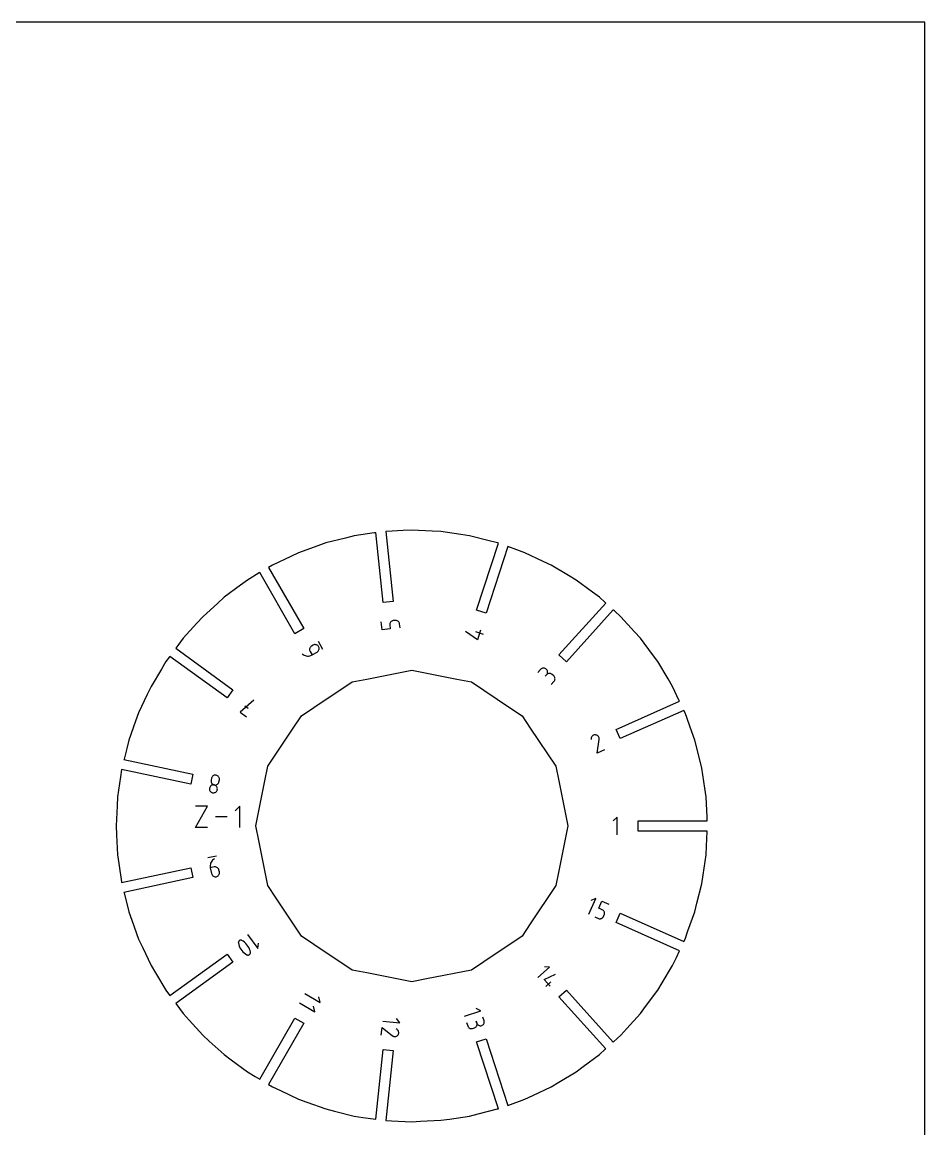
# Model space of a CAD drawing. Extents: x 0 to 800, y 0 to 1200.
# Drawn here: x 598.8 to 800, y 953.3 to 1200 of the extents above; entities that cross this region are included whole.
import ezdxf

# ---------------------------------------------------------------- set-up
doc = ezdxf.new("R2010")
doc.units = 0
doc.header["$MEASUREMENT"] = 0
for name, color, linetype in [('annotation', 7, 'Continuous'), ('boundary', 7, 'Continuous'), ('frame', 7, 'Continuous'), ('hole', 7, 'Continuous')]:
    doc.layers.add(name, color=color, linetype=linetype)

msp = doc.modelspace()

# ---------------------------------------------------------------- linework, layer by layer
at = {"layer": 'annotation', "color": 1}
for p, q in [((679.02, 1064.57), (678.83, 1066.33)), ((680.72, 1065.95), (680.7, 1065.8)), ((680.7, 1065.8), (680.7, 1065.64)), ((680.7, 1065.64), (680.79, 1064.75)), ((680.77, 1066.09), (680.72, 1065.95)), ((680.85, 1066.23), (680.77, 1066.09)), ((680.94, 1066.34), (680.85, 1066.23)), ((681.05, 1066.44), (680.94, 1066.34)), ((681.19, 1066.52), (681.05, 1066.44)), ((681.33, 1066.58), (681.19, 1066.52)), ((681.49, 1066.61), (681.33, 1066.58)), ((681.93, 1066.66), (681.49, 1066.61)), ((681.49, 1066.61), (681.49, 1066.61)), ((682.09, 1066.66), (681.93, 1066.66)), ((682.24, 1066.64), (682.09, 1066.66)), ((682.39, 1066.58), (682.24, 1066.64)), ((682.52, 1066.51), (682.39, 1066.58)), ((682.64, 1066.41), (682.52, 1066.51)), ((682.74, 1066.3), (682.64, 1066.41)), ((682.82, 1066.17), (682.74, 1066.3)), ((682.87, 1066.03), (682.82, 1066.17)), ((682.91, 1065.87), (682.87, 1066.03)), ((683, 1064.98), (682.91, 1065.87)), ((682.91, 1065.87), (682.91, 1065.87)), ((680.79, 1064.75), (679.02, 1064.57)), ((700.28, 1062.35), (697.6, 1064.15)), ((701.61, 1063.55), (699.92, 1064.1)), ((700.97, 1064.46), (700.28, 1062.35)), ((663.01, 1060.72), (662.93, 1060.6)), ((663.12, 1060.84), (663.01, 1060.72)), ((663.26, 1060.93), (663.12, 1060.84)), ((663.64, 1061.15), (663.26, 1060.93)), ((663.26, 1060.93), (663.26, 1060.93)), ((663.78, 1061.22), (663.64, 1061.15)), ((663.94, 1061.26), (663.78, 1061.22)), ((664.09, 1061.27), (663.94, 1061.26)), ((664.24, 1061.25), (664.09, 1061.27)), ((664.39, 1061.22), (664.24, 1061.25)), ((664.52, 1061.15), (664.39, 1061.22)), ((664.65, 1061.06), (664.52, 1061.15)), ((664.76, 1060.96), (664.65, 1061.06)), ((664.85, 1060.82), (664.76, 1060.96)), ((665.79, 1060.21), (664.79, 1061.94)), ((664.92, 1060.68), (664.85, 1060.82)), ((664.85, 1060.82), (664.85, 1060.82)), ((664.96, 1060.53), (664.92, 1060.68)), ((661.17, 1059.21), (661.17, 1059.21)), ((661.17, 1059.21), (661.38, 1059.04)), ((661.38, 1059.04), (661.6, 1058.9)), ((661.6, 1058.9), (661.85, 1058.8)), ((661.85, 1058.8), (662.1, 1058.73)), ((662.1, 1058.73), (662.36, 1058.7)), ((662.36, 1058.7), (662.62, 1058.7)), ((662.62, 1058.7), (662.88, 1058.75)), ((662.83, 1060.31), (662.81, 1060.16)), ((662.81, 1060.16), (662.82, 1060.01)), ((662.82, 1060.01), (662.86, 1059.86)), ((662.86, 1060.46), (662.83, 1060.31)), ((662.93, 1060.6), (662.86, 1060.46)), ((662.86, 1059.86), (662.93, 1059.71)), ((662.88, 1058.75), (663.13, 1058.83)), ((662.93, 1059.71), (663.38, 1058.95)), ((663.13, 1058.83), (663.38, 1058.95)), ((663.38, 1058.95), (664.53, 1059.61)), ((664.53, 1059.61), (664.66, 1059.7)), ((664.53, 1059.61), (664.53, 1059.61)), ((664.66, 1059.7), (664.77, 1059.81)), ((664.77, 1059.81), (664.85, 1059.94)), ((664.85, 1059.94), (664.92, 1060.08)), ((664.92, 1060.08), (664.96, 1060.22)), ((664.97, 1060.38), (664.96, 1060.53)), ((664.96, 1060.22), (664.97, 1060.38)), ((714.47, 1055.83), (714.35, 1055.72)), ((714.6, 1055.92), (714.47, 1055.83)), ((714.74, 1055.98), (714.6, 1055.92)), ((714.89, 1056.01), (714.74, 1055.98)), ((715.04, 1056.02), (714.89, 1056.01)), ((715.19, 1056), (715.04, 1056.02)), ((715.34, 1055.96), (715.19, 1056)), ((715.47, 1055.89), (715.34, 1055.96)), ((715.6, 1055.79), (715.47, 1055.89)), ((715.71, 1055.67), (715.6, 1055.79)), ((715.6, 1055.79), (715.6, 1055.79)), ((714.35, 1055.72), (713.75, 1055.06)), ((715.67, 1054.54), (715.37, 1054.21)), ((715.37, 1054.21), (715.67, 1054.54)), ((715.67, 1054.54), (715.77, 1054.66)), ((715.79, 1054.65), (715.67, 1054.54)), ((715.67, 1054.54), (715.67, 1054.54)), ((715.8, 1055.54), (715.71, 1055.67)), ((715.77, 1054.66), (715.84, 1054.8)), ((715.92, 1054.73), (715.79, 1054.65)), ((715.85, 1055.4), (715.8, 1055.54)), ((715.84, 1054.8), (715.88, 1054.95)), ((715.89, 1055.25), (715.85, 1055.4)), ((715.88, 1054.95), (715.9, 1055.1)), ((715.9, 1055.1), (715.89, 1055.25)), ((716.06, 1054.79), (715.92, 1054.73)), ((716.21, 1054.82), (716.06, 1054.79)), ((716.36, 1054.83), (716.21, 1054.82)), ((716.51, 1054.81), (716.36, 1054.83)), ((716.66, 1054.77), (716.51, 1054.81)), ((716.79, 1054.7), (716.66, 1054.77)), ((716.92, 1054.6), (716.79, 1054.7)), ((717.25, 1054.31), (716.92, 1054.6)), ((716.92, 1054.6), (716.92, 1054.6)), ((717.36, 1054.19), (717.25, 1054.31)), ((717.45, 1054.06), (717.36, 1054.19)), ((717.41, 1053.18), (717.48, 1053.32)), ((717.5, 1053.92), (717.45, 1054.06)), ((717.48, 1053.32), (717.53, 1053.47)), ((717.54, 1053.77), (717.5, 1053.92)), ((717.53, 1053.47), (717.55, 1053.62)), ((717.55, 1053.62), (717.54, 1053.77)), ((716.72, 1052.39), (717.32, 1053.05)), ((717.32, 1053.05), (717.41, 1053.18)), ((717.32, 1053.05), (717.32, 1053.05)), ((650.41, 1048.9), (647.34, 1046.19)), ((647.34, 1046.19), (648.78, 1045.14)), ((648.39, 1047.63), (649.11, 1047.11)), ((726, 1040.99), (725.88, 1040.9)), ((726.13, 1041.07), (726, 1040.99)), ((726.28, 1041.12), (726.13, 1041.07)), ((726.43, 1041.14), (726.28, 1041.12)), ((726.59, 1041.14), (726.43, 1041.14)), ((726.75, 1041.11), (726.59, 1041.14)), ((726.59, 1041.14), (726.59, 1041.14)), ((726.89, 1041.05), (726.75, 1041.11)), ((727.02, 1040.97), (726.89, 1041.05)), ((727.14, 1040.87), (727.02, 1040.97)), ((725.61, 1040.35), (725.6, 1040.1)), ((725.64, 1040.51), (725.61, 1040.35)), ((725.7, 1040.65), (725.64, 1040.51)), ((725.78, 1040.78), (725.7, 1040.65)), ((725.88, 1040.9), (725.78, 1040.78)), ((726.95, 1037.05), (727.37, 1040.13)), ((727.23, 1040.75), (727.14, 1040.87)), ((727.31, 1040.62), (727.23, 1040.75)), ((727.36, 1040.48), (727.31, 1040.62)), ((727.38, 1040.32), (727.36, 1040.48)), ((727.37, 1040.13), (727.38, 1040.14)), ((727.37, 1040.13), (727.37, 1040.13)), ((727.38, 1040.16), (727.38, 1040.32)), ((727.38, 1040.15), (727.38, 1040.16)), ((727.38, 1040.16), (727.38, 1040.16)), ((727.38, 1040.16), (727.38, 1040.16)), ((727.38, 1040.16), (727.38, 1040.16)), ((727.38, 1040.14), (727.38, 1040.15)), ((727.38, 1040.15), (727.38, 1040.15)), ((727.38, 1040.15), (727.38, 1040.15)), ((727.38, 1040.14), (727.38, 1040.14)), ((727.38, 1040.14), (727.38, 1040.14)), ((728.57, 1037.78), (726.95, 1037.05)), ((640.98, 1031.47), (640.89, 1031.04)), ((641.03, 1031.62), (640.98, 1031.47)), ((641.1, 1031.76), (641.03, 1031.62)), ((641.19, 1031.88), (641.1, 1031.76)), ((641.3, 1031.99), (641.19, 1031.88)), ((641.43, 1032.07), (641.3, 1031.99)), ((641.57, 1032.13), (641.43, 1032.07)), ((641.72, 1032.16), (641.57, 1032.13)), ((641.88, 1032.17), (641.72, 1032.16)), ((642.03, 1032.15), (641.88, 1032.17)), ((642.19, 1032.11), (642.03, 1032.15)), ((642.03, 1032.15), (642.03, 1032.15)), ((642.33, 1032.04), (642.19, 1032.11)), ((642.45, 1031.94), (642.33, 1032.04)), ((642.55, 1031.83), (642.45, 1031.94)), ((642.63, 1031.7), (642.55, 1031.83)), ((642.69, 1031.57), (642.63, 1031.7)), ((642.63, 1030.67), (642.72, 1031.1)), ((642.73, 1031.42), (642.69, 1031.57)), ((642.72, 1031.1), (642.74, 1031.26)), ((642.72, 1031.1), (642.72, 1031.1)), ((642.74, 1031.26), (642.73, 1031.42)), ((640.52, 1029.3), (640.5, 1029.14)), ((640.5, 1029.14), (640.51, 1028.98)), ((640.51, 1028.98), (640.55, 1028.84)), ((640.57, 1029.45), (640.52, 1029.3)), ((640.52, 1029.3), (640.52, 1029.3)), ((640.55, 1028.84), (640.61, 1028.7)), ((640.64, 1029.59), (640.57, 1029.45)), ((640.61, 1028.7), (640.69, 1028.57)), ((640.73, 1029.71), (640.64, 1029.59)), ((640.84, 1029.82), (640.73, 1029.71)), ((640.97, 1029.9), (640.84, 1029.82)), ((640.89, 1031.04), (640.87, 1030.88)), ((640.87, 1030.88), (640.88, 1030.72)), ((640.88, 1030.72), (640.91, 1030.57)), ((640.89, 1031.04), (640.89, 1031.04)), ((640.91, 1030.57), (640.97, 1030.43)), ((640.97, 1030.43), (641.06, 1030.31)), ((641.11, 1029.96), (640.97, 1029.9)), ((641.06, 1030.31), (641.16, 1030.2)), ((641.26, 1029.99), (641.11, 1029.96)), ((641.16, 1030.2), (641.28, 1030.1)), ((641.41, 1030), (641.26, 1029.99)), ((641.28, 1030.1), (641.42, 1030.03)), ((641.57, 1029.98), (641.41, 1030)), ((641.42, 1030.03), (641.57, 1029.98)), ((641.57, 1029.98), (641.57, 1029.98)), ((641.57, 1029.98), (641.73, 1029.96)), ((641.73, 1029.94), (641.57, 1029.98)), ((641.57, 1029.98), (641.57, 1029.98)), ((641.73, 1029.96), (641.89, 1029.97)), ((641.86, 1029.86), (641.73, 1029.94)), ((641.99, 1029.77), (641.86, 1029.86)), ((641.89, 1029.97), (642.04, 1030.01)), ((642.09, 1029.66), (641.99, 1029.77)), ((642.04, 1030.01), (642.18, 1030.07)), ((642.05, 1028.52), (642.14, 1028.64)), ((642.17, 1029.53), (642.09, 1029.66)), ((642.14, 1028.64), (642.21, 1028.78)), ((642.23, 1029.39), (642.17, 1029.53)), ((642.18, 1030.07), (642.3, 1030.15)), ((642.21, 1028.78), (642.26, 1028.93)), ((642.27, 1029.24), (642.23, 1029.39)), ((642.26, 1028.93), (642.28, 1029.09)), ((642.26, 1028.93), (642.26, 1028.93)), ((642.28, 1029.09), (642.27, 1029.24)), ((642.3, 1030.15), (642.41, 1030.26)), ((642.41, 1030.26), (642.51, 1030.38)), ((642.51, 1030.38), (642.58, 1030.52)), ((642.58, 1030.52), (642.63, 1030.67)), ((640.69, 1028.57), (640.79, 1028.46)), ((640.79, 1028.46), (640.91, 1028.36)), ((640.91, 1028.36), (641.05, 1028.29)), ((641.05, 1028.29), (641.2, 1028.25)), ((641.2, 1028.25), (641.2, 1028.25)), ((641.2, 1028.25), (641.36, 1028.23)), ((641.36, 1028.23), (641.52, 1028.24)), ((641.52, 1028.24), (641.67, 1028.27)), ((641.67, 1028.27), (641.81, 1028.33)), ((641.81, 1028.33), (641.93, 1028.41)), ((641.93, 1028.41), (642.05, 1028.52)), ((637.44, 1020.53), (640.07, 1025.28)), ((640.07, 1025.28), (637.44, 1025.28)), ((647.28, 1025.28), (646.23, 1024.22)), ((647.28, 1020.53), (647.28, 1025.28)), ((644.45, 1022.9), (641.85, 1022.9)), ((731.41, 1022.84), (730.52, 1021.95)), ((731.41, 1018.84), (731.41, 1022.84)), ((640.07, 1020.53), (637.44, 1020.53)), ((642.08, 1014.14), (640.12, 1013.73)), ((640.71, 1012.32), (640.67, 1012.06)), ((640.67, 1012.06), (640.67, 1011.79)), ((640.67, 1011.79), (640.7, 1011.52)), ((641.57, 1011.71), (640.7, 1011.52)), ((640.7, 1011.52), (640.98, 1010.22)), ((640.78, 1012.57), (640.71, 1012.32)), ((640.89, 1012.8), (640.78, 1012.57)), ((641.04, 1013.02), (640.89, 1012.8)), ((641.21, 1013.22), (641.04, 1013.02)), ((641.41, 1013.39), (641.21, 1013.22)), ((641.64, 1013.54), (641.41, 1013.39)), ((641.73, 1011.73), (641.57, 1011.71)), ((641.64, 1013.54), (641.64, 1013.54)), ((641.89, 1011.72), (641.73, 1011.73)), ((642.04, 1011.68), (641.89, 1011.72)), ((642.18, 1011.62), (642.04, 1011.68)), ((642.3, 1011.54), (642.18, 1011.62)), ((642.41, 1011.44), (642.3, 1011.54)), ((642.51, 1011.31), (642.41, 1011.44)), ((640.98, 1010.22), (640.98, 1010.22)), ((640.98, 1010.22), (641.03, 1010.07)), ((641.03, 1010.07), (641.1, 1009.93)), ((641.1, 1009.93), (641.19, 1009.8)), ((641.19, 1009.8), (641.3, 1009.7)), ((641.3, 1009.7), (641.43, 1009.62)), ((641.43, 1009.62), (641.57, 1009.56)), ((641.57, 1009.56), (641.72, 1009.52)), ((641.72, 1009.52), (641.88, 1009.51)), ((641.88, 1009.51), (642.03, 1009.53)), ((642.03, 1009.53), (642.19, 1009.58)), ((642.03, 1009.53), (642.03, 1009.53)), ((642.19, 1009.58), (642.33, 1009.65)), ((642.33, 1009.65), (642.45, 1009.74)), ((642.45, 1009.74), (642.55, 1009.86)), ((642.58, 1011.18), (642.51, 1011.31)), ((642.55, 1009.86), (642.63, 1009.98)), ((642.63, 1011.02), (642.58, 1011.18)), ((642.72, 1010.59), (642.63, 1011.02)), ((642.63, 1011.02), (642.63, 1011.02)), ((642.63, 1009.98), (642.69, 1010.12)), ((642.69, 1010.12), (642.73, 1010.27)), ((642.74, 1010.43), (642.72, 1010.59)), ((642.73, 1010.27), (642.74, 1010.43)), ((725.12, 1001.16), (726.68, 1004.67)), ((726.68, 1004.67), (725.55, 1004.23)), ((727.3, 1002.52), (728, 1004.08)), ((728, 1004.08), (729.56, 1003.39)), ((728.08, 1002.17), (727.3, 1002.52)), ((728.22, 1002.1), (728.08, 1002.17)), ((728.33, 1002), (728.22, 1002.1)), ((728.43, 1001.89), (728.33, 1002)), ((728.5, 1001.77), (728.43, 1001.89)), ((728.55, 1001.63), (728.5, 1001.77)), ((728.58, 1001.49), (728.55, 1001.63)), ((728.59, 1001.34), (728.58, 1001.49)), ((726.44, 1000.57), (727.21, 1000.22)), ((727.21, 1000.22), (727.21, 1000.22)), ((727.21, 1000.22), (727.36, 1000.18)), ((727.36, 1000.18), (727.51, 1000.15)), ((727.51, 1000.15), (727.66, 1000.16)), ((727.66, 1000.16), (727.8, 1000.19)), ((727.8, 1000.19), (727.93, 1000.24)), ((727.93, 1000.24), (728.06, 1000.31)), ((728.06, 1000.31), (728.17, 1000.41)), ((728.17, 1000.41), (728.27, 1000.52)), ((728.27, 1000.52), (728.34, 1000.66)), ((728.34, 1000.66), (728.51, 1001.05)), ((728.51, 1001.05), (728.56, 1001.19)), ((728.51, 1001.05), (728.51, 1001.05)), ((728.56, 1001.19), (728.59, 1001.34)), ((649.03, 996.63), (651.29, 993.52)), ((646.96, 994.95), (646.95, 994.86)), ((646.95, 994.86), (646.96, 994.76)), ((646.99, 995.04), (646.96, 994.95)), ((646.96, 994.76), (646.96, 994.76)), ((646.96, 994.76), (647.05, 994.39)), ((647.03, 995.12), (646.99, 995.04)), ((647.08, 995.2), (647.03, 995.12)), ((647.05, 994.39), (647.17, 994.04)), ((647.14, 995.26), (647.08, 995.2)), ((647.22, 995.31), (647.14, 995.26)), ((647.3, 995.36), (647.22, 995.31)), ((647.39, 995.38), (647.3, 995.36)), ((647.43, 995.39), (647.39, 995.38)), ((647.39, 995.38), (647.39, 995.38)), ((647.47, 995.39), (647.43, 995.39)), ((647.51, 995.39), (647.47, 995.39)), ((647.55, 995.39), (647.51, 995.39)), ((647.59, 995.38), (647.55, 995.39)), ((647.63, 995.37), (647.59, 995.38)), ((647.67, 995.36), (647.63, 995.37)), ((647.7, 995.34), (647.67, 995.36)), ((647.74, 995.33), (647.7, 995.34)), ((648.06, 995.13), (647.74, 995.33)), ((647.74, 995.33), (647.74, 995.33)), ((648.36, 994.91), (648.06, 995.13)), ((648.64, 994.66), (648.36, 994.91)), ((648.88, 994.38), (648.64, 994.66)), ((649.1, 994.08), (648.88, 994.38)), ((649.29, 993.76), (649.1, 994.08)), ((651.29, 993.52), (651.48, 994.72)), ((647.17, 994.04), (647.32, 993.7)), ((647.32, 993.7), (647.51, 993.38)), ((647.51, 993.38), (647.72, 993.08)), ((647.72, 993.08), (647.97, 992.81)), ((647.97, 992.81), (648.25, 992.55)), ((648.25, 992.55), (648.55, 992.33)), ((648.55, 992.33), (648.87, 992.14)), ((648.87, 992.14), (648.87, 992.14)), ((648.87, 992.14), (648.91, 992.12)), ((648.91, 992.12), (648.94, 992.1)), ((648.94, 992.1), (648.98, 992.09)), ((648.98, 992.09), (649.02, 992.08)), ((649.02, 992.08), (649.06, 992.08)), ((649.06, 992.08), (649.1, 992.07)), ((649.1, 992.07), (649.14, 992.07)), ((649.14, 992.07), (649.18, 992.08)), ((649.18, 992.08), (649.21, 992.08)), ((649.21, 992.08), (649.31, 992.11)), ((649.21, 992.08), (649.21, 992.08)), ((649.44, 993.42), (649.29, 993.76)), ((649.31, 992.11), (649.39, 992.15)), ((649.39, 992.15), (649.47, 992.2)), ((649.56, 993.07), (649.44, 993.42)), ((649.47, 992.2), (649.53, 992.27)), ((649.53, 992.27), (649.58, 992.34)), ((649.65, 992.7), (649.56, 993.07)), ((649.58, 992.34), (649.62, 992.42)), ((649.62, 992.42), (649.65, 992.51)), ((649.66, 992.61), (649.65, 992.7)), ((649.65, 992.7), (649.65, 992.7)), ((649.65, 992.51), (649.66, 992.61)), ((713.72, 987.05), (716.3, 989.37)), ((716.3, 989.37), (715.21, 989.43)), ((715.16, 986.6), (717.69, 987.83)), ((716.45, 985.17), (715.16, 986.6)), ((715.49, 985.08), (716.64, 986.11)), ((661.76, 983.51), (665.23, 981.51)), ((665.23, 981.51), (664.9, 982.73)), ((660.57, 981.44), (664.03, 979.44)), ((664.03, 979.44), (663.71, 980.66)), ((697.39, 978.44), (701.04, 979.62)), ((701.04, 979.62), (699.96, 980.17)), ((679.13, 977.37), (682.95, 976.97)), ((682.95, 976.97), (682.19, 977.91)), ((697.83, 977.07), (698.09, 976.26)), ((700.12, 976.91), (699.99, 977.32)), ((699.99, 977.32), (700.12, 976.91)), ((700.16, 976.76), (700.12, 976.91)), ((700.12, 976.91), (700.12, 976.91)), ((700.12, 976.91), (700.18, 976.77)), ((701.74, 977.44), (701.48, 978.25)), ((701.66, 976.73), (701.72, 976.86)), ((701.72, 976.86), (701.77, 977)), ((701.78, 977.29), (701.74, 977.44)), ((701.77, 977), (701.78, 977.14)), ((701.78, 977.14), (701.78, 977.29)), ((678.8, 974.24), (678.98, 975.94)), ((678.98, 975.94), (681.33, 974.1)), ((682.36, 975.47), (682.16, 975.6)), ((682.47, 975.36), (682.36, 975.47)), ((682.57, 975.25), (682.47, 975.36)), ((682.55, 974.27), (682.63, 974.41)), ((682.64, 975.12), (682.57, 975.25)), ((682.63, 974.41), (682.68, 974.55)), ((682.69, 974.98), (682.64, 975.12)), ((682.68, 974.55), (682.71, 974.69)), ((682.71, 974.84), (682.69, 974.98)), ((682.71, 974.69), (682.71, 974.84)), ((698.09, 976.26), (698.09, 976.26)), ((698.09, 976.26), (698.16, 976.11)), ((698.16, 976.11), (698.24, 975.99)), ((698.24, 975.99), (698.34, 975.88)), ((698.34, 975.88), (698.46, 975.8)), ((698.46, 975.8), (698.58, 975.73)), ((698.58, 975.73), (698.72, 975.69)), ((698.72, 975.69), (698.87, 975.67)), ((698.87, 975.67), (699.02, 975.67)), ((699.02, 975.67), (699.17, 975.71)), ((699.17, 975.71), (699.57, 975.84)), ((699.57, 975.84), (699.72, 975.9)), ((699.57, 975.84), (699.57, 975.84)), ((699.72, 975.9), (699.84, 975.98)), ((699.84, 975.98), (699.95, 976.08)), ((699.95, 976.08), (700.03, 976.2)), ((700.03, 976.2), (700.1, 976.33)), ((700.1, 976.33), (700.14, 976.47)), ((700.14, 976.47), (700.16, 976.61)), ((700.16, 976.61), (700.16, 976.76)), ((700.18, 976.77), (700.26, 976.65)), ((700.26, 976.65), (700.36, 976.54)), ((700.36, 976.54), (700.48, 976.45)), ((700.48, 976.45), (700.61, 976.39)), ((700.61, 976.39), (700.75, 976.34)), ((700.75, 976.34), (700.9, 976.33)), ((700.9, 976.33), (701.05, 976.33)), ((701.05, 976.33), (701.2, 976.37)), ((701.2, 976.37), (701.34, 976.43)), ((701.2, 976.37), (701.2, 976.37)), ((701.34, 976.43), (701.46, 976.51)), ((701.46, 976.51), (701.57, 976.61)), ((701.57, 976.61), (701.66, 976.73)), ((681.33, 974.1), (681.33, 974.1)), ((681.33, 974.1), (681.34, 974.1)), ((681.34, 974.1), (681.34, 974.1)), ((681.34, 974.1), (681.34, 974.1)), ((681.34, 974.1), (681.34, 974.1)), ((681.34, 974.1), (681.35, 974.09)), ((681.35, 974.09), (681.35, 974.09)), ((681.35, 974.09), (681.35, 974.09)), ((681.35, 974.09), (681.35, 974.09)), ((681.35, 974.09), (681.36, 974.09)), ((681.36, 974.09), (681.36, 974.09)), ((681.36, 974.09), (681.49, 974.01)), ((681.49, 974.01), (681.63, 973.95)), ((681.63, 973.95), (681.77, 973.93)), ((681.77, 973.93), (681.92, 973.92)), ((681.92, 973.92), (682.06, 973.95)), ((682.06, 973.95), (682.2, 973.99)), ((682.2, 973.99), (682.33, 974.06)), ((682.33, 974.06), (682.45, 974.16)), ((682.45, 974.16), (682.55, 974.27)), ((682.55, 974.27), (682.55, 974.27))]:
    msp.add_line(p, q, dxfattribs=at)
at = {"layer": 'boundary', "color": 5}
for p, q in [((672.77, 1085.5), (670.86, 1085.02)), ((677.23, 1086.16), (672.77, 1085.5)), ((677.5, 1086.2), (677.23, 1086.16)), ((677.62, 1086.22), (677.5, 1086.2)), ((679.26, 1070.64), (677.62, 1086.22)), ((679.98, 1086.49), (679.86, 1086.48)), ((679.86, 1086.48), (681.5, 1070.87)), ((683.67, 1086.67), (679.98, 1086.49)), ((685.63, 1086.77), (683.67, 1086.67)), ((690.13, 1086.55), (685.63, 1086.77)), ((692.09, 1086.45), (690.13, 1086.55)), ((696.55, 1085.79), (692.09, 1086.45)), ((698.49, 1085.5), (696.55, 1085.79)), ((702.86, 1084.41), (698.49, 1085.5)), ((664.64, 1083.27), (660.4, 1081.75)), ((666.49, 1083.93), (664.64, 1083.27)), ((670.86, 1085.02), (666.49, 1083.93)), ((700.08, 1068.97), (704.92, 1083.87)), ((707.04, 1083.11), (702.22, 1068.27)), ((704.76, 1083.93), (702.86, 1084.41)), ((704.81, 1083.91), (704.76, 1083.93)), ((704.92, 1083.87), (704.81, 1083.91)), ((709.01, 1082.41), (707.04, 1083.11)), ((658.63, 1080.91), (654.55, 1078.98)), ((660.4, 1081.75), (658.63, 1080.91)), ((710.85, 1081.75), (709.01, 1082.41)), ((714.93, 1079.82), (710.85, 1081.75)), ((654.55, 1078.98), (653.66, 1078.45)), ((653.66, 1078.45), (661.53, 1064.83)), ((716.7, 1078.98), (714.93, 1079.82)), ((720.57, 1076.67), (716.7, 1078.98)), ((649, 1075.66), (647.43, 1074.49)), ((651.63, 1077.23), (649, 1075.66)), ((651.73, 1077.3), (651.63, 1077.23)), ((659.58, 1063.7), (651.73, 1077.3)), ((722.25, 1075.66), (720.57, 1076.67)), ((725.87, 1072.97), (722.25, 1075.66)), ((647.43, 1074.49), (643.8, 1071.8)), ((643.8, 1071.8), (642.35, 1070.49)), ((681.5, 1070.87), (679.26, 1070.64)), ((727.45, 1071.8), (725.87, 1072.97)), ((728.76, 1070.62), (727.45, 1071.8)), ((728.85, 1070.53), (728.76, 1070.62)), ((642.35, 1070.49), (639.01, 1067.46)), ((702.22, 1068.27), (700.08, 1068.97)), ((718.43, 1058.95), (728.85, 1070.53)), ((730.52, 1069.02), (720.1, 1057.45)), ((730.61, 1068.94), (730.52, 1069.02)), ((730.79, 1068.78), (730.61, 1068.94)), ((732.24, 1067.46), (730.79, 1068.78)), ((637.69, 1066.01), (634.67, 1062.67)), ((639.01, 1067.46), (637.69, 1066.01)), ((735.27, 1064.12), (732.24, 1067.46)), ((661.53, 1064.83), (659.58, 1063.7)), ((736.59, 1062.67), (735.27, 1064.12)), ((633.5, 1061.09), (633.02, 1060.45)), ((634.67, 1062.67), (633.5, 1061.09)), ((739.27, 1059.04), (736.59, 1062.67)), ((631.61, 1058.54), (630.81, 1057.47)), ((631.68, 1058.64), (631.61, 1058.54)), ((644.43, 1049.39), (631.68, 1058.64)), ((633.02, 1060.45), (645.75, 1051.21)), ((720.1, 1057.45), (718.43, 1058.95)), ((740.44, 1057.47), (739.27, 1059.04)), ((629.8, 1055.79), (627.49, 1051.92)), ((630.81, 1057.47), (629.8, 1055.79)), ((742.76, 1053.6), (740.44, 1057.47)), ((743.77, 1051.92), (742.76, 1053.6)), ((627.49, 1051.92), (626.65, 1050.15)), ((645.75, 1051.21), (644.43, 1049.39)), ((745.26, 1048.76), (743.77, 1051.92)), ((626.65, 1050.15), (624.72, 1046.07)), ((731.17, 1042.35), (745.31, 1048.65)), ((745.31, 1048.65), (745.26, 1048.76)), ((624.72, 1046.07), (624.06, 1044.23)), ((746.28, 1046.61), (732.09, 1040.3)), ((746.53, 1046.07), (746.28, 1046.61)), ((748.05, 1041.83), (746.53, 1046.07)), ((624.06, 1044.23), (622.54, 1039.98)), ((732.09, 1040.3), (731.17, 1042.35)), ((748.71, 1039.98), (748.05, 1041.83)), ((622.54, 1039.98), (622.06, 1038.08)), ((749.81, 1035.61), (748.71, 1039.98)), ((622.06, 1038.08), (621.48, 1035.76)), ((621.48, 1035.76), (621.45, 1035.63)), ((621.45, 1035.63), (636.84, 1032.36)), ((750.28, 1033.7), (749.81, 1035.61)), ((750.95, 1029.24), (750.28, 1033.7)), ((620.68, 1031.77), (620.02, 1027.31)), ((620.93, 1033.44), (620.68, 1031.77)), ((636.37, 1030.16), (620.93, 1033.44)), ((636.84, 1032.36), (636.37, 1030.16)), ((751.23, 1027.31), (750.95, 1029.24)), ((620.02, 1027.31), (619.92, 1025.35)), ((751.45, 1022.8), (751.23, 1027.31)), ((619.92, 1025.35), (619.7, 1020.84)), ((736.09, 1019.72), (736.09, 1021.97)), ((736.09, 1021.97), (751.5, 1021.97)), ((751.49, 1022.09), (751.45, 1022.8)), ((751.5, 1021.97), (751.49, 1022.09)), ((619.7, 1020.84), (619.8, 1018.89)), ((619.8, 1018.89), (620.02, 1014.38)), ((751.5, 1019.72), (736.09, 1019.72)), ((751.33, 1016.34), (751.49, 1019.59)), ((751.49, 1019.59), (751.5, 1019.72)), ((751.23, 1014.38), (751.33, 1016.34)), ((620.02, 1014.38), (620.31, 1012.44)), ((750.57, 1009.92), (751.23, 1014.38)), ((620.31, 1012.44), (620.91, 1008.37)), ((620.93, 1008.24), (636.37, 1011.52)), ((636.37, 1011.52), (636.84, 1009.32)), ((636.84, 1009.32), (621.45, 1006.05)), ((750.28, 1007.98), (750.57, 1009.92)), ((620.91, 1008.37), (620.93, 1008.24)), ((749.19, 1003.61), (750.28, 1007.98)), ((621.45, 1006.05), (621.48, 1005.93)), ((621.48, 1005.93), (622.54, 1001.71)), ((622.54, 1001.71), (623.2, 999.86)), ((747.19, 997.46), (748.71, 1001.71)), ((748.71, 1001.71), (749.19, 1003.61)), ((623.2, 999.86), (624.72, 995.62)), ((731.17, 999.33), (732.09, 1001.39)), ((745.31, 993.04), (731.17, 999.33)), ((732.09, 1001.39), (746.28, 995.07)), ((746.53, 995.62), (747.19, 997.46)), ((624.72, 995.62), (625.56, 993.84)), ((746.28, 995.07), (746.53, 995.62)), ((625.56, 993.84), (627.49, 989.77)), ((631.68, 983.04), (644.43, 992.3)), ((644.43, 992.3), (645.75, 990.48)), ((744.6, 991.54), (745.31, 993.04)), ((627.49, 989.77), (628.49, 988.09)), ((645.75, 990.48), (633.02, 981.24)), ((741.45, 985.9), (743.77, 989.77)), ((743.77, 989.77), (744.6, 991.54)), ((628.49, 988.09), (630.81, 984.22)), ((630.81, 984.22), (631.61, 983.14)), ((718.43, 982.74), (720.1, 984.24)), ((720.1, 984.24), (730.52, 972.67)), ((737.75, 980.6), (740.44, 984.22)), ((740.44, 984.22), (741.45, 985.9)), ((631.61, 983.14), (631.68, 983.04)), ((728.85, 971.16), (718.43, 982.74)), ((633.02, 981.24), (634.67, 979.02)), ((736.59, 979.02), (737.75, 980.6)), ((634.67, 979.02), (635.98, 977.57)), ((635.98, 977.57), (639.01, 974.23)), ((651.73, 964.39), (659.58, 977.99)), ((661.53, 976.86), (653.66, 963.23)), ((659.58, 977.99), (661.53, 976.86)), ((733.56, 975.68), (736.59, 979.02)), ((732.24, 974.23), (733.56, 975.68)), ((639.01, 974.23), (640.46, 972.91)), ((640.46, 972.91), (643.8, 969.88)), ((700.08, 972.72), (702.22, 973.41)), ((704.92, 957.81), (700.08, 972.72)), ((702.22, 973.41), (707.04, 958.57)), ((730.52, 972.67), (730.61, 972.75)), ((730.61, 972.75), (732.24, 974.23)), ((643.8, 969.88), (645.38, 968.72)), ((677.62, 955.46), (679.26, 971.05)), ((679.26, 971.05), (681.5, 970.81)), ((681.5, 970.81), (679.86, 955.2)), ((723.83, 967.2), (727.45, 969.88)), ((727.45, 969.88), (728.76, 971.07)), ((728.76, 971.07), (728.85, 971.16)), ((645.38, 968.72), (649, 966.03)), ((722.25, 966.03), (723.83, 967.2)), ((649, 966.03), (650.68, 965.02)), ((650.68, 965.02), (651.73, 964.39)), ((718.38, 963.71), (722.25, 966.03)), ((653.66, 963.23), (654.55, 962.7)), ((654.55, 962.7), (656.32, 961.87)), ((712.63, 960.78), (716.7, 962.7)), ((716.7, 962.7), (718.38, 963.71)), ((656.32, 961.87), (660.4, 959.94)), ((660.4, 959.94), (662.24, 959.28)), ((707.04, 958.57), (710.85, 959.94)), ((710.85, 959.94), (712.63, 960.78)), ((662.24, 959.28), (666.49, 957.76)), ((666.49, 957.76), (668.39, 957.28)), ((668.39, 957.28), (672.77, 956.19)), ((700.39, 956.66), (704.76, 957.76)), ((704.76, 957.76), (704.81, 957.77)), ((704.81, 957.77), (704.92, 957.81)), ((672.77, 956.19), (674.7, 955.9)), ((674.7, 955.9), (677.62, 955.46)), ((679.86, 955.2), (681.12, 955.14)), ((681.12, 955.14), (685.63, 954.92)), ((685.63, 954.92), (687.58, 955.02)), ((687.58, 955.02), (692.09, 955.24)), ((692.09, 955.24), (694.03, 955.52)), ((694.03, 955.52), (698.49, 956.19)), ((698.49, 956.19), (700.39, 956.66))]:
    msp.add_line(p, q, dxfattribs=at)
at = {"layer": 'frame', "color": 5}
for p, q in [((800, 1200), (0, 1200)), ((800, 0), (800, 1200))]:
    msp.add_line(p, q, dxfattribs=at)
at = {"layer": 'hole', "color": 5}
for p, q in [((672.33, 1052.94), (675.59, 1053.59)), ((675.59, 1053.59), (685.63, 1055.59)), ((685.63, 1055.59), (695.66, 1053.59)), ((695.66, 1053.59), (698.92, 1052.94)), ((663.82, 1047.26), (672.33, 1052.94)), ((698.92, 1052.94), (707.43, 1047.26)), ((661.06, 1045.41), (663.82, 1047.26)), ((707.43, 1047.26), (710.2, 1045.41)), ((659.21, 1042.65), (661.06, 1045.41)), ((710.2, 1045.41), (712.04, 1042.65)), ((653.53, 1034.14), (659.21, 1042.65)), ((712.04, 1042.65), (717.73, 1034.14)), ((652.88, 1030.88), (653.53, 1034.14)), ((717.73, 1034.14), (718.38, 1030.88)), ((650.88, 1020.84), (652.88, 1030.88)), ((718.38, 1030.88), (720.37, 1020.84)), ((651.53, 1017.58), (650.88, 1020.84)), ((720.37, 1020.84), (718.38, 1010.81)), ((653.53, 1007.55), (651.53, 1017.58)), ((718.38, 1010.81), (717.73, 1007.55)), ((655.37, 1004.78), (653.53, 1007.55)), ((717.73, 1007.55), (712.04, 999.04)), ((661.06, 996.27), (655.37, 1004.78)), ((712.04, 999.04), (710.19, 996.27)), ((663.82, 994.43), (661.06, 996.27)), ((672.33, 988.74), (663.82, 994.43)), ((710.19, 996.27), (701.69, 990.59)), ((701.69, 990.59), (698.92, 988.74)), ((675.59, 988.09), (672.33, 988.74)), ((685.63, 986.1), (675.59, 988.09)), ((688.89, 986.75), (685.63, 986.1)), ((698.92, 988.74), (688.89, 986.75))]:
    msp.add_line(p, q, dxfattribs=at)

doc.saveas('drawing.dxf')
